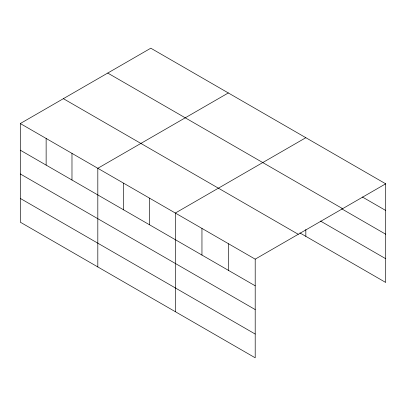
<?xml version="1.0" encoding="UTF-8"?>
<svg xmlns="http://www.w3.org/2000/svg" width="406" height="406" viewBox="0 0 406 406"><rect width="100%" height="100%" fill="white"/><g stroke="black" fill="none" stroke-linecap="round" stroke-linejoin="round"><path stroke-width="0.61" d="M20.3 123.541L255.201 259.155L255.201 357.803L20.3 222.189L20.3 123.541L150.799 48.197L385.7 183.811L385.7 282.459L299.912 232.932M228.319 92.949L97.816 168.292L97.816 266.94M305.835 137.705L175.336 213.048L175.336 311.696M255.201 259.155L385.7 183.811M362.34 196.976L385.7 210.465M107.737 73.06L342.634 208.679M341.695 208.816L385.7 234.226M320.501 221.062L385.7 258.703M63.366 98.673L298.263 234.292M20.3 150.19L255.201 285.809M20.3 173.951L255.201 309.57M20.3 198.427L255.201 334.047M305.835 229.476L305.835 236.353M228.578 243.788L228.578 270.437M201.955 228.416L201.955 255.069M149.494 198.128L149.494 224.782M123.657 183.213L123.657 209.861M71.979 153.377L71.979 180.025M46.137 138.456L46.137 165.11"/></g></svg>
